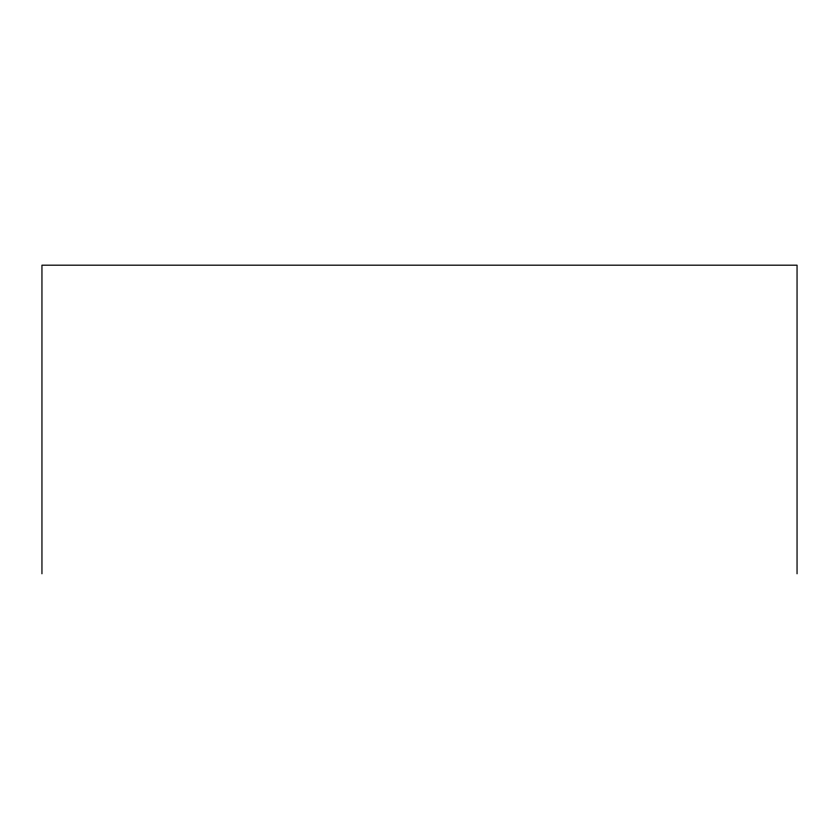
<?xml version="1.0" encoding="UTF-8"?>
<svg xmlns="http://www.w3.org/2000/svg" width="839" height="839" viewBox="0 0 839 839"><rect width="100%" height="100%" fill="white"/><g stroke="black" fill="none" stroke-linecap="round" stroke-linejoin="round"><path stroke-width="1.26" d="M797.05 573.813L797.05 265.187L41.95 265.187L41.95 573.813"/></g></svg>
